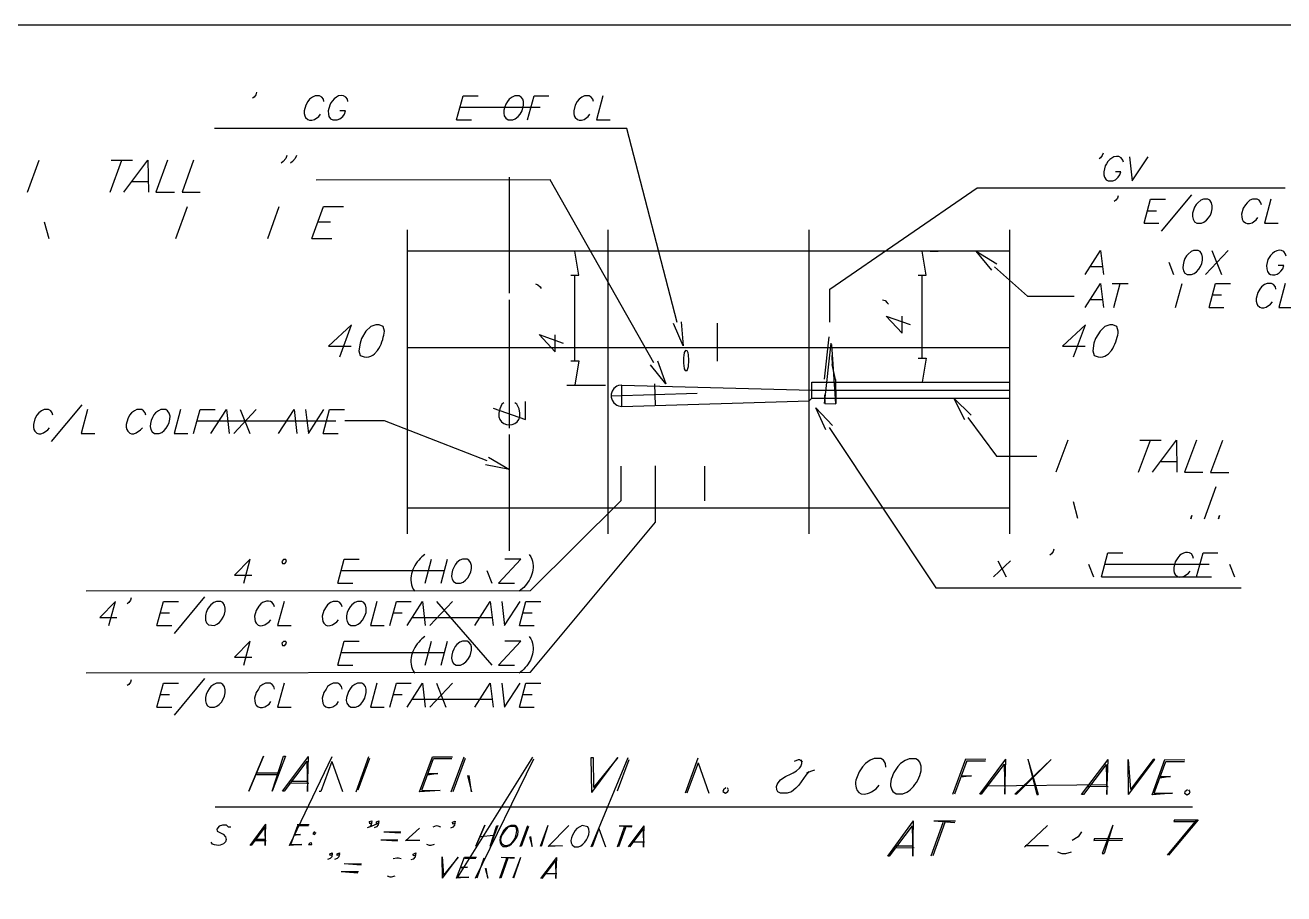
# Model space of a CAD drawing. Header units: feet. Extents: x 13 to 426, y 12 to 285.
# Drawn here: x 164 to 242.4, y 230.8 to 284.9 of the extents above; entities that cross this region are included whole.
import ezdxf

# ---------------------------------------------------------------- set-up
doc = ezdxf.new("R2010")
doc.units = ezdxf.units.FT
doc.layers.add('EJE_VIA', color=7, linetype='CONTINUOUS')

msp = doc.modelspace()

# ---------------------------------------------------------------- linework, layer by layer
at = {"layer": 'EJE_VIA'}
for p, q in [((191.033, 279.8), (196.033, 279.8)), ((190.833, 279.017), (191.75, 279.017)), ((164.1, 274.5), (164.833, 276.5)), ((169.25, 274.5), (169.983, 276.5)), ((169.317, 276.5), (170.65, 276.5)), ((194.133, 268.2), (194.133, 275.45)), ((170.633, 275.167), (171.583, 275.167)), ((223.25, 274.767), (242.433, 274.767)), ((234.733, 272.067), (236.633, 274.35)), ((173.35, 271.617), (174.067, 273.617)), ((179.067, 271.617), (179.783, 273.617)), ((233.867, 273.35), (234.433, 273.35)), ((165.15, 272.667), (165.433, 271.617)), ((182.2, 272.667), (182.967, 272.667)), ((187.767, 253.2), (187.767, 272.167)), ((200.283, 253.2), (200.283, 272.167)), ((212.783, 253.2), (212.783, 272.167)), ((225.3, 253.2), (225.3, 272.167)), ((233.65, 272.567), (234.583, 272.567)), ((181.817, 271.617), (183.067, 271.617)), ((187.767, 270.85), (225.3, 270.85)), ((220.333, 270.833), (220.833, 270.833)), ((237.483, 269.367), (238.883, 270.867)), ((237.883, 270.867), (238.483, 269.367)), ((230.333, 269.867), (231.05, 269.867)), ((235.2, 270.15), (235.483, 269.367)), ((198.2, 263.983), (198.2, 269.333)), ((219.833, 264.167), (219.833, 269.333)), ((231.667, 268.817), (232.667, 268.817)), ((231.767, 267.317), (232.167, 268.817)), ((235.617, 267.317), (236.033, 268.817)), ((194.117, 259.8), (194.133, 267.8)), ((230.333, 267.817), (231.05, 267.817)), ((237.9, 268.1), (238.483, 268.1)), ((217.583, 266.783), (219.083, 266.25)), ((237.7, 267.317), (238.617, 267.317)), ((183.55, 264.233), (184.283, 266.233)), ((207.083, 263.967), (207.083, 266.333)), ((229.267, 264.233), (230, 266.233)), ((195.967, 265.633), (197.467, 265.083)), ((213.75, 262.85), (214.033, 265.483)), ((213.75, 261.333), (214.167, 265.1)), ((214.45, 261.317), (214.2, 265)), ((187.767, 264.833), (225.3, 264.833)), ((214.2, 264.333), (214.217, 263.717)), ((214.433, 262.833), (214.233, 263.767)), ((212.967, 262.667), (225.3, 262.667)), ((197.7, 262.483), (200.117, 262.483)), ((200.45, 261.8), (205.817, 261.967)), ((201.117, 262.483), (212.967, 262.167)), ((201.117, 261.15), (201.117, 262.483)), ((203.15, 262.55), (203.2, 261.217)), ((212.967, 262.167), (225.3, 262.167)), ((213.75, 261.867), (213.767, 261.333)), ((165.6, 258.967), (167.5, 261.25)), ((201.117, 261.15), (212.8, 261.5)), ((212.967, 261.667), (225.3, 261.667)), ((213.767, 261.333), (214.45, 261.317)), ((176.95, 259.467), (178.35, 260.967)), ((177.35, 260.967), (177.95, 259.467)), ((174.667, 260.25), (183.3, 260.25)), ((182.517, 259.467), (183.45, 259.467)), ((194.117, 252.15), (194.117, 259.4)), ((228.183, 257.067), (228.917, 259.067)), ((233.317, 257.05), (234.05, 259.05)), ((233.383, 259.05), (234.717, 259.05)), ((203.217, 253.933), (203.217, 257.45)), ((206.3, 255.267), (206.3, 257.417)), ((234.717, 257.717), (235.667, 257.717)), ((237.417, 254.15), (238.15, 256.15)), ((187.767, 254.833), (225.3, 254.833)), ((229.233, 255.217), (229.517, 254.183)), ((195.433, 244.583), (203.217, 253.933)), ((177.583, 250.133), (177.983, 251.633)), ((183.65, 250.917), (190.083, 250.917)), ((188.867, 250.133), (189.267, 251.633)), ((189.867, 250.133), (190.267, 251.633)), ((192.717, 250.917), (193.017, 250.133)), ((224.283, 250.533), (225.333, 251.533)), ((224.55, 251.533), (225.067, 250.533)), ((230.2, 251.317), (230.5, 250.533)), ((231.2, 251.317), (237.7, 251.317)), ((238.983, 251.317), (239.283, 250.533)), ((183.433, 250.133), (184.367, 250.133)), ((193.433, 250.133), (194.433, 250.133)), ((231, 250.533), (237.85, 250.533)), ((167.75, 249.65), (195.433, 249.683)), ((169.167, 247.5), (169.583, 249)), ((173.25, 247), (175.15, 249.283)), ((189.167, 247.5), (190.583, 249)), ((189.583, 249), (193.017, 245.017)), ((172.383, 248.283), (172.95, 248.283)), ((186.883, 248.283), (187.45, 248.283)), ((188.1, 248), (193.017, 248)), ((194.95, 248.283), (195.533, 248.283)), ((172.167, 247.5), (173.1, 247.5)), ((194.75, 247.5), (195.667, 247.5)), ((177.583, 245.017), (177.983, 246.517)), ((188.867, 245.017), (189.267, 246.517)), ((189.867, 245.017), (190.267, 246.517)), ((183.65, 245.817), (190.083, 245.817)), ((183.433, 245.017), (184.367, 245.017)), ((193.433, 245.017), (194.433, 245.017)), ((167.75, 244.55), (195.433, 244.583)), ((173.25, 241.9), (175.15, 244.183)), ((189.167, 242.4), (190.583, 243.9)), ((189.583, 243.9), (190.167, 242.4)), ((172.383, 243.183), (172.95, 243.183)), ((186.883, 243.183), (187.45, 243.183)), ((194.95, 243.183), (195.533, 243.183)), ((172.167, 242.4), (173.1, 242.4)), ((188.1, 242.9), (193.017, 242.9)), ((194.75, 242.4), (195.667, 242.4)), ((179.983, 237.167), (181.617, 239.333)), ((180.417, 233.783), (183.083, 239.333)), ((184.567, 237.133), (185.367, 239.333)), ((184.7, 237.25), (185.433, 239.217)), ((188.517, 237.133), (189.333, 239.317)), ((188.667, 237.233), (189.4, 239.2)), ((189.333, 239.317), (190.583, 239.3)), ((190.5, 237.117), (191.3, 239.3)), ((190.917, 231.8), (195.583, 239.283)), ((192.017, 231.734), (195.65, 239.183)), ((199.217, 233.7), (201.517, 239.267)), ((199.25, 237.083), (200.883, 239.267)), ((200.85, 237.183), (201.583, 239.15)), ((205.083, 237.067), (205.883, 239.25)), ((221.75, 236.983), (222.55, 239.183)), ((222.55, 239.183), (223.8, 239.167)), ((223.417, 236.983), (225.05, 239.167)), ((229.767, 236.967), (231.417, 239.133)), ((232.683, 236.95), (234.333, 239.133)), ((234.15, 236.933), (234.95, 239.133)), ((234.95, 239.133), (236.2, 239.117)), ((183.067, 239.017), (183.733, 237.15)), ((205.883, 238.933), (206.55, 237.05)), ((234.283, 237.05), (235.017, 239.017)), ((178.383, 238.2), (179.633, 238.2)), ((178.417, 238.317), (179.667, 238.3)), ((180.383, 237.683), (181.633, 237.667)), ((180.517, 237.783), (181.567, 237.783)), ((223.817, 237.5), (231.35, 237.583)), ((230.167, 237.483), (231.417, 237.467)), ((175.783, 236.2), (236.667, 236.2)), ((217.683, 233.117), (219.3, 235.317)), ((220.4, 233.134), (221.15, 235.217)), ((177.967, 233.783), (178.95, 235.1)), ((180.5, 233.833), (180.933, 235.033)), ((180.9, 235.083), (181.65, 235.083)), ((185.417, 234.95), (186, 235.2)), ((187.65, 234.067), (188.517, 234.867)), ((194.783, 233.717), (195.267, 235.033)), ((196.533, 233.717), (197.833, 235.017)), ((199.7, 234.833), (200.1, 233.7)), ((200.85, 233.7), (201.3, 234.95)), ((201.533, 233.7), (202.517, 235)), ((226.2, 233.667), (227.633, 235.033)), ((178.217, 234.1), (178.967, 234.1)), ((178.3, 234.167), (178.917, 234.167)), ((192.333, 234.35), (193.1, 234.417)), ((201.783, 234), (202.533, 234)), ((218.083, 233.634), (219.333, 233.65)), ((218.217, 233.75), (219.267, 233.75)), ((189.95, 231.75), (190.933, 233.05)), ((190.833, 231.75), (191.317, 233.05)), ((191.317, 233.05), (192.067, 233.05)), ((193.517, 231.734), (193.967, 232.984)), ((196.083, 231.717), (197.067, 233.034)), ((196.317, 232.034), (197.067, 232.034))]:
    msp.add_line(p, q, dxfattribs=at)
for points in [[(426.217, 284.917), (12.6, 284.917), (12.6, 12.083)], [(178.367, 280.733), (178.317, 280.583), (178.217, 280.433), (178.117, 280.367)], [(182.567, 280.15), (182.533, 280.3), (182.433, 280.433), (182.3, 280.517), (182.017, 280.517), (181.85, 280.433), (181.667, 280.3), (181.567, 280.15), (181.433, 279.933), (181.333, 279.583), (181.339, 279.413), (181.371, 279.268), (181.429, 279.151), (181.562, 279.034), (181.679, 278.999), (181.818, 279.002), (181.979, 279.045), (182.25, 279.233), (182.35, 279.367)], [(184.067, 280.15), (184.033, 280.3), (183.933, 280.433), (183.783, 280.518), (183.632, 280.539), (183.483, 280.507), (183.341, 280.433), (183.211, 280.328), (183.097, 280.203), (183.003, 280.068), (182.933, 279.933), (182.833, 279.583), (182.85, 279.367), (182.883, 279.233), (182.983, 279.083), (183.117, 279.017), (183.4, 279.017), (183.567, 279.083), (183.75, 279.233), (183.85, 279.367), (183.917, 279.583), (183.55, 279.583)], [(190.833, 279.017), (191.233, 280.517), (192.167, 280.517)], [(194.45, 280.517), (194.283, 280.433), (194.1, 280.3), (193.998, 280.166), (193.904, 280), (193.828, 279.815), (193.779, 279.622), (193.767, 279.434), (193.802, 279.262), (193.893, 279.119), (194.05, 279.017), (194.333, 279.017), (194.483, 279.083), (194.667, 279.233), (194.783, 279.367), (194.917, 279.583), (195, 279.933), (195, 280.15), (194.967, 280.3), (194.85, 280.433), (194.733, 280.517), (194.45, 280.517)], [(195.25, 279.017), (195.667, 280.517), (196.583, 280.517)], [(199.35, 280.15), (199.317, 280.3), (199.217, 280.433), (199.083, 280.517), (198.8, 280.517), (198.633, 280.433), (198.467, 280.3), (198.35, 280.15), (198.217, 279.933), (198.133, 279.583), (198.126, 279.416), (198.154, 279.273), (198.213, 279.156), (198.353, 279.037), (198.474, 279), (198.614, 279.002), (198.768, 279.045), (199.033, 279.233), (199.133, 279.367)], [(199.95, 280.517), (199.55, 279.017), (200.4, 279.017)], [(204.567, 266.383), (201.433, 278.483), (175.75, 278.483)], [(180.267, 276.783), (180.2, 276.6), (180.033, 276.417), (179.9, 276.317)], [(180.85, 276.783), (180.767, 276.6), (180.617, 276.417), (180.483, 276.317)], [(231.1, 276.933), (231.05, 276.783), (230.95, 276.65), (230.85, 276.583)], [(170.1, 274.5), (171.6, 276.5), (171.633, 274.5)], [(172.833, 276.5), (172.1, 274.5), (173.25, 274.5)], [(174.45, 276.5), (173.733, 274.5), (174.867, 274.5)], [(232.367, 276.367), (232.333, 276.5), (232.233, 276.65), (232.079, 276.723), (231.927, 276.738), (231.781, 276.705), (231.642, 276.633), (231.515, 276.533), (231.403, 276.412), (231.308, 276.281), (231.233, 276.15), (231.15, 275.783), (231.15, 275.583), (231.183, 275.433), (231.3, 275.283), (231.417, 275.217), (231.7, 275.217), (231.867, 275.283), (232.05, 275.433), (232.15, 275.583), (232.217, 275.783), (231.867, 275.783)], [(232.75, 276.717), (232.917, 275.217), (233.9, 276.717)], [(203.117, 263.867), (196.65, 275.283), (182.083, 275.25)], [(214.083, 266.4), (214.083, 268.45), (223.25, 274.767)], [(232.05, 274.283), (232, 274.133), (231.9, 274), (231.8, 273.917)], [(233.65, 272.567), (234.05, 274.067), (234.983, 274.067)], [(237.35, 274.067), (237.183, 274), (237, 273.85), (236.892, 273.731), (236.798, 273.571), (236.724, 273.385), (236.679, 273.187), (236.669, 272.992), (236.704, 272.814), (236.789, 272.667), (236.933, 272.567), (237.233, 272.567), (237.383, 272.633), (237.54, 272.753), (237.675, 272.904), (237.783, 273.076), (237.86, 273.263), (237.9, 273.457), (237.899, 273.649), (237.85, 273.833), (237.75, 274), (237.633, 274.067), (237.35, 274.067)], [(240.967, 273.717), (240.933, 273.85), (240.817, 274), (240.7, 274.067), (240.417, 274.067), (240.25, 274), (240.067, 273.85), (239.967, 273.717), (239.833, 273.5), (239.733, 273.133), (239.739, 272.963), (239.771, 272.818), (239.829, 272.701), (239.962, 272.584), (240.079, 272.549), (240.219, 272.552), (240.379, 272.595), (240.633, 272.783), (240.75, 272.917)], [(241.55, 274.067), (241.15, 272.567), (242.017, 272.567)], [(181.817, 271.617), (182.55, 273.617), (183.783, 273.617)], [(197.95, 269.333), (198.45, 269.333), (198.2, 270.833)], [(219.583, 269.333), (220.083, 269.333), (219.833, 270.833)], [(224.167, 269.65), (223.2, 270.833), (224.483, 270.033)], [(229.983, 269.367), (230.95, 270.867), (231.117, 269.367)], [(236.733, 270.867), (236.583, 270.8), (236.4, 270.65), (236.292, 270.532), (236.198, 270.372), (236.124, 270.185), (236.08, 269.986), (236.071, 269.79), (236.105, 269.612), (236.19, 269.466), (236.333, 269.367), (236.617, 269.367), (236.783, 269.433), (236.929, 269.548), (237.06, 269.697), (237.169, 269.871), (237.249, 270.06), (237.294, 270.257), (237.297, 270.452), (237.252, 270.636), (237.15, 270.8), (237.033, 270.867), (236.733, 270.867)], [(242.5, 270.517), (242.467, 270.65), (242.367, 270.8), (242.212, 270.873), (242.061, 270.888), (241.914, 270.855), (241.776, 270.783), (241.649, 270.683), (241.536, 270.562), (241.441, 270.431), (241.367, 270.3), (241.283, 269.933), (241.3, 269.733), (241.34, 269.564), (241.42, 269.446), (241.529, 269.375), (241.658, 269.347), (241.798, 269.357), (241.939, 269.403), (242.07, 269.48), (242.183, 269.583), (242.3, 269.733), (242.35, 269.933), (242, 269.933)], [(224.333, 269.85), (226.383, 268.017), (229.3, 268.017)], [(195.75, 268.783), (195.883, 268.733), (196.033, 268.6), (196.1, 268.5)], [(229.983, 267.317), (230.95, 268.817), (231.117, 267.317)], [(237.7, 267.317), (238.1, 268.817), (239.033, 268.817)], [(241.867, 268.467), (241.833, 268.6), (241.717, 268.75), (241.6, 268.817), (241.317, 268.817), (241.15, 268.75), (240.967, 268.6), (240.867, 268.467), (240.733, 268.25), (240.633, 267.883), (240.637, 267.719), (240.669, 267.576), (240.726, 267.458), (240.857, 267.336), (240.973, 267.298), (241.109, 267.299), (241.265, 267.344), (241.533, 267.533), (241.65, 267.667)], [(242.45, 268.817), (242.05, 267.317), (242.917, 267.317)], [(217.367, 267.8), (217.517, 267.75), (217.65, 267.617), (217.733, 267.517)], [(217.583, 266.783), (218.583, 265.717), (218.583, 266.783)], [(184.283, 266.233), (182.85, 264.9), (184.267, 264.9)], [(185.8, 266.233), (185.483, 266.133), (185.183, 265.85), (184.917, 265.383), (184.817, 265.1), (184.733, 264.617), (184.833, 264.333), (185.083, 264.233), (185.228, 264.227), (185.363, 264.246), (185.49, 264.289), (185.607, 264.352), (185.716, 264.434), (185.906, 264.644), (185.987, 264.766), (186.061, 264.897), (186.125, 265.034), (186.181, 265.175), (186.228, 265.318), (186.267, 265.459), (186.297, 265.596), (186.32, 265.727), (186.333, 265.85), (186.25, 266.133), (186, 266.233), (185.8, 266.233)], [(204.817, 266.433), (204.95, 264.917), (204.333, 266.317)], [(230, 266.233), (228.567, 264.9), (229.983, 264.9)], [(231.517, 266.233), (231.2, 266.133), (230.917, 265.85), (230.633, 265.383), (230.533, 265.1), (230.467, 264.617), (230.55, 264.333), (230.8, 264.233), (230.945, 264.227), (231.08, 264.246), (231.207, 264.289), (231.324, 264.352), (231.432, 264.434), (231.622, 264.644), (231.704, 264.766), (231.777, 264.897), (231.842, 265.034), (231.898, 265.175), (231.945, 265.318), (231.984, 265.459), (232.014, 265.596), (232.036, 265.727), (232.05, 265.85), (231.967, 266.133), (231.717, 266.233), (231.517, 266.233)], [(195.967, 265.633), (196.967, 264.55), (196.967, 265.617)], [(205.3, 264.017), (205.3, 264.133), (205.281, 264.266), (205.268, 264.375), (205.248, 264.485), (205.202, 264.614), (205.083, 264.633), (205.017, 264.517), (204.983, 264.317), (204.967, 264.2), (204.967, 263.817), (204.983, 263.7), (205.017, 263.5), (205.077, 263.389), (205.193, 263.39), (205.24, 263.507), (205.27, 263.649), (205.283, 263.767), (205.3, 263.883), (205.3, 264.017)], [(197.95, 263.983), (198.45, 263.983), (198.2, 262.483)], [(203.35, 263.983), (203.867, 262.567), (202.9, 263.75)], [(219.583, 264.167), (220.083, 264.167), (219.833, 262.667)], [(212.8, 261.5), (212.967, 261.667), (212.967, 262.667)], [(214.433, 262.833), (214.45, 261.5), (214.45, 261.333)], [(201.117, 262.483), (200.917, 262.45), (200.806, 262.404), (200.63, 262.276), (200.514, 262.111), (200.458, 261.922), (200.46, 261.726), (200.519, 261.535), (200.636, 261.366), (200.809, 261.232), (200.917, 261.183), (201.117, 261.15)], [(193.117, 261.05), (195.117, 260.333), (195.117, 261.467)], [(193.783, 261.383), (193.65, 261.3), (193.515, 260.997), (193.457, 260.734), (193.466, 260.511), (193.53, 260.329), (193.638, 260.187), (193.779, 260.085), (193.943, 260.024), (194.117, 260.004), (194.292, 260.024), (194.455, 260.084), (194.596, 260.185), (194.704, 260.327), (194.768, 260.509), (194.777, 260.732), (194.719, 260.996), (194.583, 261.3), (194.467, 261.383)], [(222.483, 260.317), (221.8, 261.667), (222.883, 260.6)], [(165.683, 260.6), (165.65, 260.75), (165.55, 260.883), (165.417, 260.967), (165.133, 260.967), (164.983, 260.883), (164.8, 260.75), (164.683, 260.6), (164.55, 260.383), (164.467, 260.033), (164.474, 259.865), (164.505, 259.721), (164.56, 259.604), (164.687, 259.485), (164.8, 259.449), (164.937, 259.451), (165.096, 259.495), (165.367, 259.683), (165.483, 259.817)], [(167.85, 260.967), (167.45, 259.467), (168.3, 259.467)], [(171.467, 260.6), (171.433, 260.75), (171.333, 260.883), (171.217, 260.967), (170.917, 260.967), (170.767, 260.883), (170.583, 260.75), (170.467, 260.6), (170.35, 260.383), (170.25, 260.033), (170.257, 259.865), (170.288, 259.721), (170.343, 259.604), (170.47, 259.485), (170.583, 259.449), (170.72, 259.451), (170.879, 259.495), (171.15, 259.683), (171.267, 259.817)], [(172.417, 260.967), (172.267, 260.883), (172.083, 260.75), (171.979, 260.623), (171.885, 260.461), (171.81, 260.277), (171.763, 260.083), (171.752, 259.892), (171.785, 259.717), (171.87, 259.571), (172.017, 259.467), (172.3, 259.467), (172.467, 259.533), (172.611, 259.641), (172.742, 259.788), (172.851, 259.963), (172.932, 260.155), (172.978, 260.354), (172.981, 260.549), (172.935, 260.729), (172.833, 260.883), (172.717, 260.967), (172.417, 260.967)], [(173.633, 260.967), (173.233, 259.467), (174.1, 259.467)], [(174.45, 259.467), (174.85, 260.967), (175.783, 260.967)], [(175.517, 259.467), (176.5, 260.967), (176.667, 259.467)], [(179.733, 259.467), (180.717, 260.967), (180.883, 259.467)], [(181.417, 260.967), (181.6, 259.467), (182.567, 260.967)], [(182.517, 259.467), (182.917, 260.967), (183.85, 260.967)], [(213.833, 259.683), (213.2, 261.067), (214.25, 259.967)], [(222.683, 260.467), (224.467, 258.05), (226.967, 258.05)], [(192.733, 257.75), (186.35, 260.25), (183.867, 260.25)], [(214.033, 259.833), (220.683, 249.85), (239.7, 249.85)], [(234.183, 257.05), (235.667, 259.05), (235.7, 257.05)], [(236.917, 259.05), (236.183, 257.05), (237.317, 257.05)], [(238.533, 259.033), (237.8, 257.033), (238.933, 257.033)], [(192.817, 257.983), (194.133, 257.217), (192.633, 257.517)], [(201.067, 257.417), (201.067, 255.267), (195.433, 249.683)], [(236.633, 254.35), (236.567, 254.15), (236.633, 254.35)], [(238.35, 254.35), (238.283, 254.15), (238.35, 254.35)], [(188.85, 251.917), (188.667, 251.767), (188.566, 251.67), (188.471, 251.567), (188.382, 251.458), (188.3, 251.345), (188.225, 251.226), (188.159, 251.104), (188.102, 250.978), (188.056, 250.849), (188.02, 250.717), (187.995, 250.583), (187.983, 250.448), (187.984, 250.312), (187.998, 250.175), (188.028, 250.038), (188.073, 249.902), (188.133, 249.767), (188.233, 249.633)], [(195.35, 251.917), (195.45, 251.767), (195.512, 251.636), (195.558, 251.502), (195.587, 251.367), (195.601, 251.231), (195.601, 251.095), (195.587, 250.959), (195.562, 250.824), (195.524, 250.691), (195.476, 250.56), (195.418, 250.432), (195.351, 250.308), (195.277, 250.188), (195.195, 250.074), (195.107, 249.965), (195.014, 249.862), (194.733, 249.633)], [(228.033, 252.25), (227.983, 252.1), (227.883, 251.967), (227.783, 251.883)], [(231, 250.533), (231.4, 252.033), (232.333, 252.033)], [(236.733, 251.667), (236.7, 251.817), (236.6, 251.967), (236.483, 252.027), (236.359, 252.052), (236.232, 252.045), (236.108, 252.009), (235.99, 251.95), (235.886, 251.87), (235.763, 251.722), (235.6, 251.467), (235.5, 251.1), (235.506, 250.93), (235.538, 250.785), (235.596, 250.668), (235.728, 250.551), (235.846, 250.516), (235.985, 250.519), (236.146, 250.562), (236.417, 250.75), (236.517, 250.883)], [(236.917, 250.533), (237.333, 252.033), (238.25, 252.033)], [(177.983, 251.633), (177, 250.633), (178.067, 250.633)], [(180.233, 251.483), (180.2, 251.617), (180.05, 251.617), (179.95, 251.483), (179.983, 251.367), (180.133, 251.367), (180.233, 251.483)], [(183.433, 250.133), (183.833, 251.633), (184.767, 251.633)], [(191.2, 251.633), (191.033, 251.567), (190.85, 251.417), (190.745, 251.282), (190.65, 251.117), (190.574, 250.933), (190.526, 250.742), (190.515, 250.554), (190.551, 250.383), (190.643, 250.238), (190.8, 250.133), (191.083, 250.133), (191.25, 250.2), (191.392, 250.315), (191.522, 250.467), (191.63, 250.646), (191.711, 250.841), (191.756, 251.041), (191.757, 251.235), (191.708, 251.414), (191.6, 251.567), (191.483, 251.633), (191.2, 251.633)], [(193.433, 250.133), (194.833, 251.633), (193.833, 251.633)], [(169.583, 249), (168.6, 248), (169.667, 248)], [(170.567, 249.217), (170.517, 249.067), (170.417, 248.933), (170.317, 248.85)], [(172.167, 247.5), (172.583, 249), (173.5, 249)], [(175.867, 249), (175.7, 248.933), (175.517, 248.783), (175.409, 248.665), (175.314, 248.503), (175.24, 248.314), (175.213, 248.213), (175.195, 248.112), (175.186, 248.011), (175.199, 247.821), (175.262, 247.658), (175.383, 247.538), (175.75, 247.5), (175.9, 247.567), (176.057, 247.687), (176.192, 247.837), (176.3, 248.009), (176.377, 248.196), (176.417, 248.39), (176.415, 248.582), (176.367, 248.766), (176.267, 248.933), (176.15, 249), (175.867, 249)], [(179.483, 248.65), (179.45, 248.783), (179.35, 248.933), (179.233, 248.994), (179.11, 249.019), (178.986, 249.013), (178.864, 248.978), (178.749, 248.921), (178.644, 248.844), (178.516, 248.702), (178.35, 248.433), (178.25, 248.067), (178.256, 247.897), (178.288, 247.752), (178.346, 247.635), (178.479, 247.517), (178.596, 247.482), (178.735, 247.485), (178.896, 247.529), (179.167, 247.717), (179.267, 247.85)], [(180.083, 249), (179.667, 247.5), (180.533, 247.5)], [(183.7, 248.65), (183.667, 248.783), (183.55, 248.933), (183.433, 249), (183.15, 249), (182.983, 248.933), (182.8, 248.783), (182.7, 248.65), (182.567, 248.433), (182.467, 248.067), (182.472, 247.897), (182.505, 247.752), (182.563, 247.635), (182.695, 247.517), (182.813, 247.482), (182.952, 247.485), (183.112, 247.529), (183.367, 247.717), (183.483, 247.85)], [(184.65, 249), (184.483, 248.933), (184.3, 248.783), (184.193, 248.656), (184.098, 248.492), (184.024, 248.304), (183.977, 248.107), (183.968, 247.915), (184.005, 247.74), (184.096, 247.597), (184.25, 247.5), (184.533, 247.5), (184.7, 247.567), (184.842, 247.681), (184.971, 247.834), (185.08, 248.013), (185.161, 248.208), (185.189, 248.308), (185.207, 248.408), (185.208, 248.603), (185.159, 248.782), (185.05, 248.933), (184.933, 249), (184.65, 249)], [(185.867, 249), (185.467, 247.5), (186.317, 247.5)], [(186.667, 247.5), (187.083, 249), (188, 249)], [(187.75, 247.5), (188.717, 249), (188.883, 247.5)], [(191.967, 247.5), (192.933, 249), (193.1, 247.5)], [(193.65, 249), (193.817, 247.5), (194.783, 249)], [(194.75, 247.5), (195.15, 249), (196.083, 249)], [(177.983, 246.517), (177, 245.517), (178.067, 245.517)], [(180.233, 246.383), (180.2, 246.5), (180.05, 246.5), (179.95, 246.383), (179.983, 246.25), (180.133, 246.25), (180.233, 246.383)], [(183.433, 245.017), (183.833, 246.517), (184.767, 246.517)], [(188.85, 246.817), (188.667, 246.667), (188.566, 246.565), (188.47, 246.458), (188.381, 246.348), (188.299, 246.234), (188.224, 246.116), (188.158, 245.996), (188.102, 245.872), (188.055, 245.746), (188.019, 245.617), (187.995, 245.486), (187.983, 245.352), (187.984, 245.218), (187.999, 245.082), (188.028, 244.944), (188.073, 244.806), (188.133, 244.667), (188.233, 244.517)], [(191.2, 246.517), (191.033, 246.45), (190.85, 246.317), (190.746, 246.175), (190.651, 246.009), (190.574, 245.826), (190.526, 245.638), (190.514, 245.453), (190.55, 245.281), (190.642, 245.133), (190.8, 245.017), (191.083, 245.017), (191.25, 245.1), (191.417, 245.233), (191.533, 245.383), (191.667, 245.6), (191.75, 245.95), (191.75, 246.167), (191.717, 246.317), (191.6, 246.45), (191.483, 246.517), (191.2, 246.517)], [(193.433, 245.017), (194.833, 246.517), (193.833, 246.517)], [(195.35, 246.817), (195.45, 246.667), (195.511, 246.528), (195.555, 246.389), (195.585, 246.252), (195.6, 246.116), (195.601, 245.981), (195.589, 245.848), (195.564, 245.717), (195.528, 245.588), (195.482, 245.461), (195.425, 245.338), (195.359, 245.217), (195.284, 245.099), (195.202, 244.985), (195.113, 244.875), (195.018, 244.769), (194.917, 244.667), (194.733, 244.517)], [(170.567, 244.1), (170.517, 243.967), (170.417, 243.817), (170.317, 243.75)], [(172.167, 242.4), (172.583, 243.9), (173.5, 243.9)], [(175.867, 243.9), (175.7, 243.817), (175.517, 243.683), (175.41, 243.554), (175.315, 243.387), (175.24, 243.196), (175.194, 242.996), (175.186, 242.802), (175.223, 242.628), (175.314, 242.489), (175.467, 242.4), (175.75, 242.4), (175.9, 242.467), (176.051, 242.572), (176.184, 242.718), (176.293, 242.894), (176.371, 243.088), (176.397, 243.188), (176.414, 243.288), (176.415, 243.484), (176.367, 243.664), (176.267, 243.817), (176.15, 243.9), (175.867, 243.9)], [(179.483, 243.533), (179.45, 243.683), (179.35, 243.817), (179.217, 243.9), (178.933, 243.9), (178.767, 243.817), (178.583, 243.683), (178.483, 243.533), (178.35, 243.317), (178.25, 242.967), (178.254, 242.793), (178.286, 242.647), (178.345, 242.531), (178.479, 242.416), (178.597, 242.383), (178.736, 242.387), (178.896, 242.43), (179.167, 242.6), (179.267, 242.75)], [(180.083, 243.9), (179.667, 242.4), (180.533, 242.4)], [(183.7, 243.533), (183.667, 243.683), (183.55, 243.817), (183.433, 243.9), (183.15, 243.9), (182.983, 243.817), (182.8, 243.683), (182.7, 243.533), (182.567, 243.317), (182.467, 242.967), (182.471, 242.793), (182.503, 242.647), (182.561, 242.531), (182.695, 242.416), (182.813, 242.383), (182.953, 242.387), (183.113, 242.43), (183.367, 242.6), (183.483, 242.75)], [(184.65, 243.9), (184.483, 243.817), (184.3, 243.683), (184.198, 243.546), (184.104, 243.38), (184.026, 243.197), (183.976, 243.007), (183.963, 242.821), (183.998, 242.651), (184.09, 242.507), (184.25, 242.4), (184.533, 242.4), (184.7, 242.467), (184.867, 242.6), (184.983, 242.75), (185.117, 242.967), (185.2, 243.317), (185.2, 243.533), (185.167, 243.683), (185.05, 243.817), (184.933, 243.9), (184.65, 243.9)], [(185.867, 243.9), (185.467, 242.4), (186.317, 242.4)], [(186.667, 242.4), (187.083, 243.9), (188, 243.9)], [(187.75, 242.4), (188.717, 243.9), (188.883, 242.4)], [(191.967, 242.4), (192.933, 243.9), (193.1, 242.4)], [(193.65, 243.9), (193.817, 242.4), (194.783, 243.9)], [(194.75, 242.4), (195.15, 243.9), (196.083, 243.9)], [(177.9, 237.167), (178.8, 239.35), (177.9, 237.167)], [(180.167, 239.35), (179.35, 237.167), (180.05, 239.35), (180.167, 239.35)], [(181.5, 239.033), (181.55, 237.15), (181.617, 239.333)], [(189.4, 239.2), (190.533, 239.2)], [(191.367, 239.2), (190.6, 237.117)], [(199.25, 237.083), (199.217, 239.267), (199.333, 239.267), (199.367, 237.4)], [(200.883, 239.267), (199.367, 237.4)], [(217.567, 238.667), (217.55, 238.883), (217.417, 239.1), (217.25, 239.2), (216.833, 239.2), (216.583, 239.1), (216.3, 238.883), (216.117, 238.683), (215.9, 238.367), (215.7, 237.85), (215.688, 237.719), (215.686, 237.597), (215.694, 237.485), (215.713, 237.383), (215.779, 237.211), (215.885, 237.085), (216.029, 237.008), (216.211, 236.986), (216.316, 236.996), (216.429, 237.02), (216.552, 237.061), (216.683, 237.117), (216.967, 237.317), (217.15, 237.533)], [(219.017, 239.183), (218.767, 239.083), (218.483, 238.883), (218.311, 238.7), (218.227, 238.588), (218.147, 238.464), (218.074, 238.332), (218.009, 238.193), (217.953, 238.051), (217.909, 237.908), (217.88, 237.765), (217.865, 237.626), (217.869, 237.493), (217.892, 237.368), (217.936, 237.254), (218.004, 237.153), (218.217, 237), (218.633, 237), (218.867, 237.1), (218.972, 237.167), (219.079, 237.251), (219.185, 237.349), (219.287, 237.46), (219.385, 237.583), (219.476, 237.714), (219.558, 237.852), (219.63, 237.995), (219.69, 238.141), (219.735, 238.288), (219.764, 238.434), (219.775, 238.577), (219.766, 238.716), (219.735, 238.848), (219.68, 238.971), (219.6, 239.083), (219.433, 239.183), (219.017, 239.183)], [(224.933, 238.85), (224.983, 236.983), (225.05, 239.167)], [(227.867, 239.15), (225.6, 236.983)], [(227.867, 239.15), (225.717, 236.983), (225.6, 236.983)], [(226.417, 239.167), (226.967, 236.967), (227.067, 236.967)], [(226.417, 239.167), (227.067, 236.967)], [(231.3, 238.833), (231.333, 236.95), (231.417, 239.133)], [(232.683, 236.95), (232.667, 239.133), (232.8, 237.267)], [(234.333, 239.133), (234.217, 239.133), (232.8, 237.267)], [(181.5, 239.033), (180.083, 237.167), (179.983, 237.167)], [(183.067, 239.017), (182.383, 237.15), (182.267, 237.15)], [(205.883, 238.933), (205.183, 237.05)], [(212.767, 238.383), (212.583, 238.167), (212.15, 237.55), (211.967, 237.35), (211.683, 237.133), (211.433, 237.033), (211.017, 237.033), (210.85, 237.133), (210.783, 237.25), (210.767, 237.45), (210.804, 237.582), (210.859, 237.697), (211.013, 237.882), (211.212, 238.024), (211.323, 238.084), (211.439, 238.14), (211.557, 238.194), (211.675, 238.248), (211.792, 238.304), (211.904, 238.365), (212.01, 238.433), (212.193, 238.598), (212.267, 238.7), (212.333, 238.9), (212.317, 239.117)], [(212.383, 239), (212.2, 239.117), (212.1, 239.117), (211.85, 239.017)], [(213.117, 238.483), (212.867, 238.383), (212.633, 238.283)], [(222.617, 239.067), (221.85, 236.983)], [(222.617, 239.067), (223.767, 239.067)], [(224.933, 238.85), (223.517, 236.983), (223.417, 236.983)], [(231.3, 238.833), (229.883, 236.967), (229.767, 236.967)], [(235.017, 239.017), (236.167, 239.017)], [(189.05, 238.267), (189.667, 238.267), (189.017, 238.167)], [(191.517, 238.15), (191.75, 237.117), (191.617, 238.15)], [(222.283, 238.133), (222.9, 238.133), (222.233, 238.033)], [(234.667, 238.083), (235.3, 238.083), (234.633, 237.983)], [(188.667, 237.233), (189.817, 237.217), (188.517, 237.133)], [(207.6, 237.367), (207.45, 237.25), (207.417, 237.15), (207.583, 237.05), (207.733, 237.15), (207.767, 237.25), (207.7, 237.367)], [(234.283, 237.05), (235.433, 237.033), (234.15, 236.933)], [(236.35, 237.25), (236.2, 237.133), (236.167, 237.033), (236.333, 236.933), (236.483, 237.033), (236.517, 237.133), (236.45, 237.25)], [(185.567, 235.2), (185.417, 235.133), (185.4, 235.267), (185.55, 235.317), (185.517, 235.067), (185.417, 234.95), (185.267, 234.883)], [(186, 235.2), (185.85, 235.133), (185.833, 235.25), (185.983, 235.317), (185.95, 235.067), (185.85, 234.95), (185.7, 234.883)], [(190.75, 235.167), (190.6, 235.117), (190.583, 235.233), (190.733, 235.3), (190.7, 235.05), (190.6, 234.933), (190.45, 234.867)], [(219.2, 235), (219.25, 233.117), (219.3, 235.317)], [(221.25, 235.217), (220.5, 233.134)], [(220.55, 235.317), (221.917, 235.317)], [(220.55, 235.317), (221.867, 235.217)], [(236.917, 235.383), (235.083, 233.183)], [(235.55, 235.383), (237.017, 235.383), (235.183, 233.183)], [(235.55, 235.383), (235.517, 235.267), (236.867, 235.283)], [(176.767, 234.917), (176.633, 234.917), (176.5, 235.05), (176.25, 235.05), (176.033, 234.983), (175.9, 234.8), (175.917, 234.667), (176.173, 234.556), (176.295, 234.486), (176.446, 234.329), (176.487, 234.164), (176.434, 234.009), (176.304, 233.884), (176.113, 233.806), (176, 233.79), (175.878, 233.794), (175.75, 233.818), (175.617, 233.867), (175.55, 233.983)], [(178.883, 234.917), (178.033, 233.783)], [(178.883, 234.917), (178.917, 233.783), (178.95, 235.1)], [(180.733, 234.467), (181.1, 234.467), (180.7, 234.4)], [(180.933, 235.033), (181.617, 235.017)], [(181.983, 234.65), (181.867, 234.517), (181.983, 234.467), (182.083, 234.583)], [(186.3, 234.633), (187.35, 234.633)], [(186.3, 234.633), (187.333, 234.567)], [(189.85, 234.933), (189.683, 234.983), (189.567, 235), (189.35, 234.933)], [(192.033, 233.733), (192.583, 235.05), (192.033, 233.733)], [(193.4, 235.033), (192.917, 233.733), (193.333, 235.033)], [(194.2, 235.033), (194.067, 234.967), (193.883, 234.85), (193.783, 234.733), (193.688, 234.591), (193.607, 234.434), (193.55, 234.269), (193.523, 234.107), (193.536, 233.954), (193.598, 233.822), (193.717, 233.717), (193.967, 233.717), (194.117, 233.783), (194.25, 233.876), (194.376, 233.999), (194.487, 234.145), (194.576, 234.306), (194.636, 234.476), (194.659, 234.648), (194.638, 234.814), (194.567, 234.967), (194.45, 235.033), (194.2, 235.033)], [(194.25, 234.967), (194.033, 234.917), (193.832, 234.694), (193.692, 234.492), (193.608, 234.311), (193.573, 234.153), (193.58, 234.021), (193.623, 233.915), (193.791, 233.791), (193.902, 233.777), (194.023, 233.796), (194.147, 233.851), (194.267, 233.942), (194.378, 234.073), (194.472, 234.245), (194.542, 234.459), (194.583, 234.717), (194.533, 234.917), (194.367, 234.967), (194.25, 234.967)], [(195.317, 234.967), (194.85, 233.717)], [(196.517, 235.033), (196.033, 233.717)], [(196.517, 235.033), (196.1, 233.717)], [(198.65, 235.017), (198.5, 234.95), (198.317, 234.833), (198.219, 234.716), (198.125, 234.577), (198.043, 234.422), (197.983, 234.261), (197.955, 234.101), (197.97, 233.949), (198.037, 233.813), (198.167, 233.7), (198.417, 233.7), (198.567, 233.767), (198.696, 233.867), (198.818, 233.992), (198.926, 234.138), (199.013, 234.297), (199.071, 234.464), (199.093, 234.632), (199.072, 234.796), (199, 234.95), (198.65, 235.017)], [(199.7, 234.833), (199.283, 233.7)], [(201.367, 234.95), (200.917, 233.7)], [(200.95, 235), (201.767, 235)], [(200.95, 235), (201.75, 234.95)], [(202.45, 234.817), (201.6, 233.7)], [(202.45, 234.817), (202.467, 233.683), (202.517, 235)], [(219.2, 235), (217.783, 233.117), (217.683, 233.117)], [(229.767, 234.633), (229.55, 234.317), (229.167, 234.1)], [(231.7, 235.05), (231.05, 233.283), (231.167, 233.283)], [(231.7, 235.05), (231.167, 233.283)], [(180.5, 233.833), (181.183, 233.833), (180.417, 233.783)], [(181.733, 233.967), (181.617, 233.833), (181.817, 233.833), (181.8, 233.967)], [(186.117, 234.133), (187.167, 234.133)], [(186.117, 234.133), (187.15, 234.067)], [(187.667, 234.117), (188.55, 234.117)], [(188.95, 233.867), (189.117, 233.8), (189.25, 233.8), (189.45, 233.867)], [(195.383, 234.35), (195.533, 233.717), (195.45, 234.35)], [(196.617, 233.783), (197.433, 233.767), (196.533, 233.717)], [(226.25, 233.783), (227.7, 233.783)], [(230.567, 234.217), (230.517, 234.1), (232.3, 234.117)], [(230.567, 234.217), (232.333, 234.217)], [(183.1, 233.217), (182.95, 233.15), (182.933, 233.267), (183.083, 233.333), (183.067, 233.083), (182.95, 232.967), (182.8, 232.9)], [(183.55, 233.217), (183.4, 233.15), (183.383, 233.267), (183.533, 233.333), (183.5, 233.083), (183.383, 232.967), (183.233, 232.9)], [(187.383, 232.95), (187.217, 233), (187.1, 233), (186.883, 232.95)], [(188.3, 233.184), (188.15, 233.134), (188.133, 233.25), (188.283, 233.317), (188.25, 233.067), (188.133, 232.934), (187.983, 232.884)], [(189.95, 231.75), (189.933, 233.067), (190.017, 231.934)], [(190.933, 233.05), (190.017, 231.934)], [(191.35, 232.984), (192.033, 232.984)], [(192.533, 232.984), (192.083, 231.734)], [(194.033, 232.984), (193.583, 231.734)], [(193.617, 233.05), (194.433, 233.034)], [(193.617, 233.05), (194.417, 232.984)], [(194.817, 233.034), (194.333, 231.734)], [(194.817, 233.034), (194.383, 231.734)], [(196.983, 232.85), (197.017, 231.717), (197.067, 233.034)], [(229.117, 233.367), (228.767, 233.267), (228.55, 233.267), (228.283, 233.367)], [(183.65, 232.15), (184.717, 232.15)], [(183.65, 232.15), (184.683, 232.083)], [(183.833, 232.65), (184.9, 232.633)], [(183.833, 232.65), (184.883, 232.583)], [(191.133, 232.434), (191.517, 232.434), (191.117, 232.367)], [(192.617, 232.367), (192.767, 231.734), (192.683, 232.367)], [(196.983, 232.85), (196.133, 231.717)], [(186.5, 231.883), (186.667, 231.817), (186.783, 231.817), (187, 231.883)], [(190.917, 231.8), (191.6, 231.8), (190.833, 231.75)]]:
    msp.add_lwpolyline(points, dxfattribs=at)

doc.saveas('drawing.dxf')
